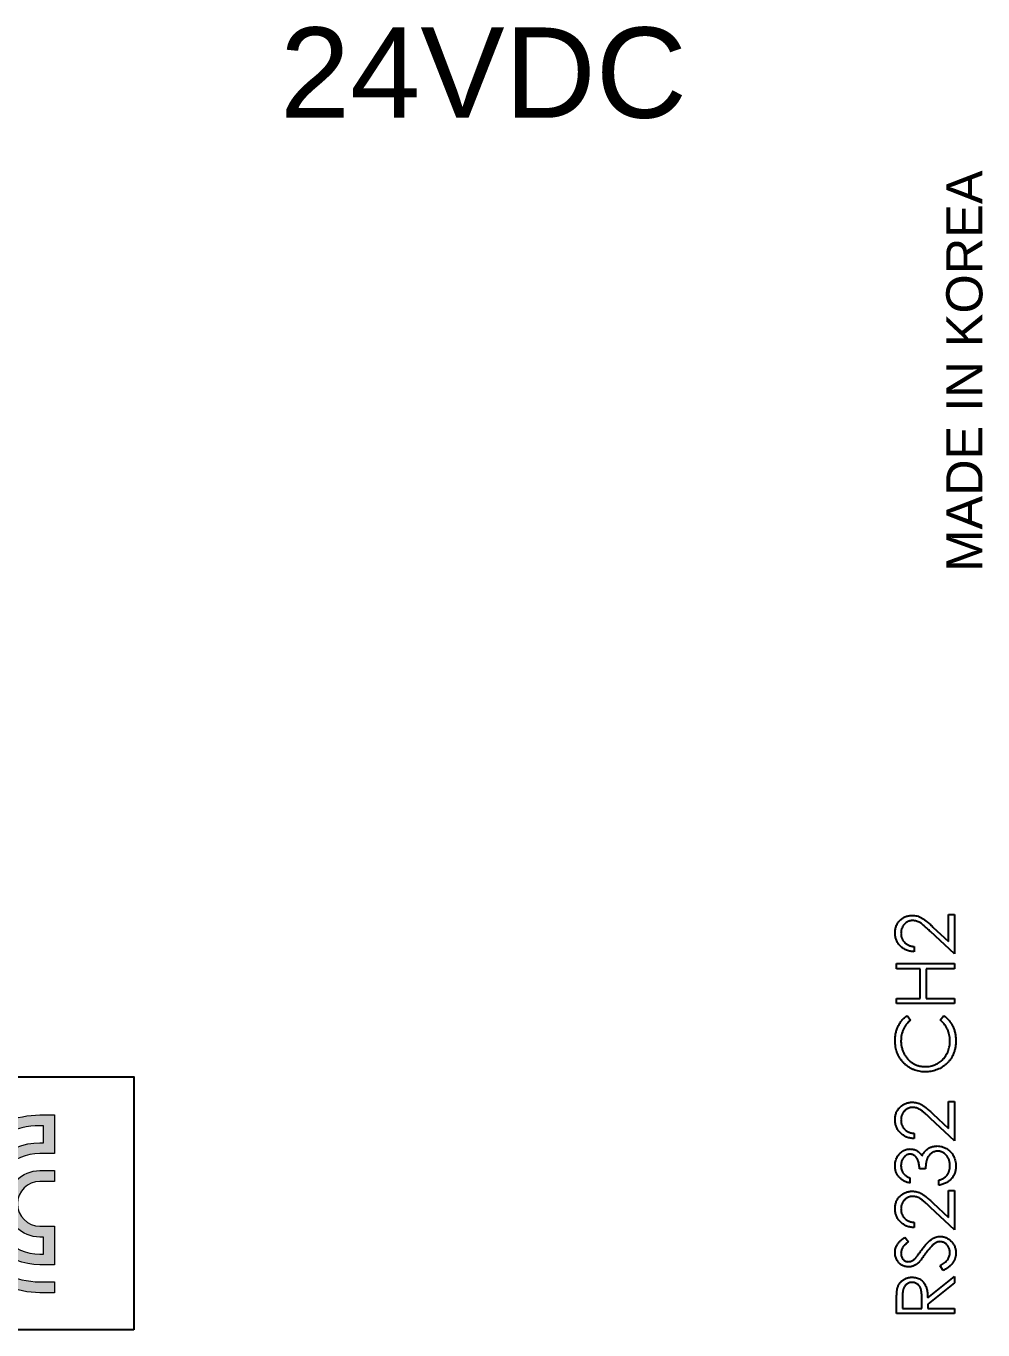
# Model space of a CAD drawing. Extents: x -197 to 433, y -280 to 31.
# Drawn here: x 45 to 71.47, y -51.55 to -15.48 of the extents above; entities that cross this region are included whole.
import ezdxf

# ---------------------------------------------------------------- set-up
doc = ezdxf.new("R2010")
doc.units = 0
doc.header["$LTSCALE"] = 4
doc.layers.get('0').update_dxf_attribs({"linetype": 'CONTINUOUS'})
doc.styles.add('안보일때', font='arialbd.ttf', dxfattribs={"height": 8})

# ---------------------------------------------------------------- blocks, each defined once
blk = doc.blocks.new('block 182')
h = blk.add_hatch(color=7)
h.dxf.hatch_style = 2
edge = h.paths.add_edge_path()
edge.add_spline(control_points=[(164.308, 139.398), (163.643, 139.398), (163.038, 139.132), (162.594, 138.7), (162.594, 138.7), (162.594, 139.398), (162.594, 139.398), (162.594, 139.398), (161.526, 139.398), (161.526, 139.398), (161.526, 139.398), (161.526, 134.481), (161.526, 134.481), (161.526, 134.481), (162.594, 134.481), (162.594, 134.481), (162.594, 134.481), (162.594, 135.179), (162.594, 135.179), (163.038, 134.747), (163.643, 134.481), (164.308, 134.481), (164.308, 134.481), (164.707, 134.481), (164.707, 134.481), (164.707, 134.481), (164.707, 134.78), (164.707, 134.78), (164.707, 134.78), (164.308, 134.78), (164.308, 134.78), (163.61, 134.78), (162.989, 135.113), (162.594, 135.628), (162.471, 135.788), (162.369, 135.966), (162.294, 136.157), (162.294, 135.938), (162.294, 134.984), (162.294, 134.78), (162.193, 134.78), (161.987, 134.78), (161.824, 134.78), (161.824, 135.787), (161.824, 138.112), (161.824, 139.099), (161.824, 139.099), (162.294, 139.099), (162.294, 139.099), (162.294, 138.898), (162.294, 137.942), (162.294, 137.723), (162.369, 137.914), (162.471, 138.091), (162.594, 138.252), (162.989, 138.767), (163.61, 139.099), (164.308, 139.099), (164.308, 139.099), (164.408, 139.099), (164.408, 139.099), (164.408, 138.984), (164.408, 138.776), (164.408, 138.629), (164.408, 138.629), (164.308, 138.629), (164.308, 138.629), (163.377, 138.629), (162.619, 137.871), (162.619, 136.94), (162.619, 136.008), (163.377, 135.251), (164.308, 135.251), (164.308, 135.251), (164.707, 135.251), (164.707, 135.251), (164.707, 135.251), (164.707, 136.32), (164.707, 136.32), (164.707, 136.32), (164.308, 136.32), (164.308, 136.32), (163.965, 136.32), (163.687, 136.597), (163.687, 136.94), (163.687, 137.282), (163.965, 137.561), (164.308, 137.561), (164.308, 137.561), (164.707, 137.561), (164.707, 137.561), (164.707, 137.561), (164.707, 137.859), (164.707, 137.859), (164.707, 137.859), (164.308, 137.859), (164.308, 137.859), (163.801, 137.859), (163.389, 137.447), (163.389, 136.94), (163.389, 136.433), (163.801, 136.021), (164.308, 136.021), (164.308, 136.021), (164.408, 136.021), (164.408, 136.021), (164.408, 135.918), (164.408, 135.712), (164.408, 135.55), (164.408, 135.55), (164.308, 135.55), (164.308, 135.55), (163.542, 135.55), (162.918, 136.174), (162.918, 136.94), (162.918, 137.706), (163.542, 138.33), (164.308, 138.33), (164.308, 138.33), (164.707, 138.33), (164.707, 138.33), (164.707, 138.33), (164.707, 139.398), (164.707, 139.398), (164.707, 139.398), (164.308, 139.398), (164.308, 139.398)], knot_values=[0, 0, 0, 0, 1, 1, 1, 2, 2, 2, 3, 3, 3, 4, 4, 4, 5, 5, 5, 6, 6, 6, 7, 7, 7, 8, 8, 8, 9, 9, 9, 10, 10, 10, 11, 11, 11, 12, 12, 12, 13, 13, 13, 14, 14, 14, 15, 15, 15, 16, 16, 16, 17, 17, 17, 18, 18, 18, 19, 19, 19, 20, 20, 20, 21, 21, 21, 22, 22, 22, 23, 23, 23, 24, 24, 24, 25, 25, 25, 26, 26, 26, 27, 27, 27, 28, 28, 28, 29, 29, 29, 30, 30, 30, 31, 31, 31, 32, 32, 32, 33, 33, 33, 34, 34, 34, 35, 35, 35, 36, 36, 36, 37, 37, 37, 38, 38, 38, 39, 39, 39, 40, 40, 40, 41, 41, 41, 42, 42, 42, 42], degree=3, periodic=0)
at = {"lineweight": 0}
blk.add_open_spline([(164.308, 139.398), (163.643, 139.398), (163.038, 139.132), (162.594, 138.7), (162.594, 138.7), (162.594, 139.398), (162.594, 139.398), (162.594, 139.398), (161.526, 139.398), (161.526, 139.398), (161.526, 139.398), (161.526, 134.481), (161.526, 134.481), (161.526, 134.481), (162.594, 134.481), (162.594, 134.481), (162.594, 134.481), (162.594, 135.179), (162.594, 135.179), (163.038, 134.747), (163.643, 134.481), (164.308, 134.481), (164.308, 134.481), (164.707, 134.481), (164.707, 134.481), (164.707, 134.481), (164.707, 134.78), (164.707, 134.78), (164.707, 134.78), (164.308, 134.78), (164.308, 134.78), (163.61, 134.78), (162.989, 135.113), (162.594, 135.628), (162.471, 135.788), (162.369, 135.966), (162.294, 136.157), (162.294, 135.938), (162.294, 134.984), (162.294, 134.78), (162.193, 134.78), (161.987, 134.78), (161.824, 134.78), (161.824, 135.787), (161.824, 138.112), (161.824, 139.099), (161.824, 139.099), (162.294, 139.099), (162.294, 139.099), (162.294, 138.898), (162.294, 137.942), (162.294, 137.723), (162.369, 137.914), (162.471, 138.091), (162.594, 138.252), (162.989, 138.767), (163.61, 139.099), (164.308, 139.099), (164.308, 139.099), (164.408, 139.099), (164.408, 139.099), (164.408, 138.984), (164.408, 138.776), (164.408, 138.629), (164.408, 138.629), (164.308, 138.629), (164.308, 138.629), (163.377, 138.629), (162.619, 137.871), (162.619, 136.94), (162.619, 136.008), (163.377, 135.251), (164.308, 135.251), (164.308, 135.251), (164.707, 135.251), (164.707, 135.251), (164.707, 135.251), (164.707, 136.32), (164.707, 136.32), (164.707, 136.32), (164.308, 136.32), (164.308, 136.32), (163.965, 136.32), (163.687, 136.597), (163.687, 136.94), (163.687, 137.282), (163.965, 137.561), (164.308, 137.561), (164.308, 137.561), (164.707, 137.561), (164.707, 137.561), (164.707, 137.561), (164.707, 137.859), (164.707, 137.859), (164.707, 137.859), (164.308, 137.859), (164.308, 137.859), (163.801, 137.859), (163.389, 137.447), (163.389, 136.94), (163.389, 136.433), (163.801, 136.021), (164.308, 136.021), (164.308, 136.021), (164.408, 136.021), (164.408, 136.021), (164.408, 135.918), (164.408, 135.712), (164.408, 135.55), (164.408, 135.55), (164.308, 135.55), (164.308, 135.55), (163.542, 135.55), (162.918, 136.174), (162.918, 136.94), (162.918, 137.706), (163.542, 138.33), (164.308, 138.33), (164.308, 138.33), (164.707, 138.33), (164.707, 138.33), (164.707, 138.33), (164.707, 139.398), (164.707, 139.398), (164.707, 139.398), (164.308, 139.398), (164.308, 139.398)], degree=3, knots=[0, 0, 0, 0, 1, 1, 1, 2, 2, 2, 3, 3, 3, 4, 4, 4, 5, 5, 5, 6, 6, 6, 7, 7, 7, 8, 8, 8, 9, 9, 9, 10, 10, 10, 11, 11, 11, 12, 12, 12, 13, 13, 13, 14, 14, 14, 15, 15, 15, 16, 16, 16, 17, 17, 17, 18, 18, 18, 19, 19, 19, 20, 20, 20, 21, 21, 21, 22, 22, 22, 23, 23, 23, 24, 24, 24, 25, 25, 25, 26, 26, 26, 27, 27, 27, 28, 28, 28, 29, 29, 29, 30, 30, 30, 31, 31, 31, 32, 32, 32, 33, 33, 33, 34, 34, 34, 35, 35, 35, 36, 36, 36, 37, 37, 37, 38, 38, 38, 39, 39, 39, 40, 40, 40, 41, 41, 41, 42, 42, 42, 42], dxfattribs=at)

msp = doc.modelspace()

# ---------------------------------------------------------------- linework, layer by layer
for p, q in [((70.513, -40.059), (70.678, -40.059)), ((70.513, -40.804), (70.513, -40.059)), ((70.678, -40.059), (70.678, -41.146)), ((70.678, -41.146), (70.015, -40.526)), ((70.086, -40.403), (70.513, -40.804)), ((69.57, -40.941), (69.57, -41.085)), ((69.078, -41.413), (70.678, -41.413)), ((69.078, -41.556), (69.078, -41.413)), ((70.678, -41.413), (70.678, -41.556)), ((69.734, -41.556), (69.078, -41.556)), ((69.734, -42.377), (69.734, -41.556)), ((69.898, -41.556), (69.898, -42.377)), ((70.678, -41.556), (69.898, -41.556)), ((69.078, -42.377), (69.734, -42.377)), ((69.078, -42.521), (69.078, -42.377)), ((70.678, -42.521), (69.078, -42.521)), ((69.898, -42.377), (70.678, -42.377)), ((70.678, -42.377), (70.678, -42.521)), ((69.371, -42.849), (69.467, -42.974)), ((70.288, -42.974), (70.383, -42.849)), ((70.513, -45.228), (70.678, -45.228)), ((70.513, -45.973), (70.513, -45.228)), ((70.678, -45.228), (70.678, -46.315)), ((70.678, -46.315), (70.015, -45.695)), ((70.086, -45.572), (70.513, -45.973)), ((69.57, -46.11), (69.57, -46.254)), ((69.878, -47.095), (69.713, -47.095)), ((69.447, -47.341), (69.447, -47.485)), ((70.247, -47.546), (70.247, -47.403)), ((70.513, -47.69), (70.678, -47.69)), ((70.513, -48.434), (70.513, -47.69)), ((70.678, -47.69), (70.678, -48.777)), ((70.678, -48.777), (70.015, -48.156)), ((70.086, -48.034), (70.513, -48.434)), ((69.57, -48.572), (69.57, -48.715)), ((69.307, -48.982), (69.406, -49.112)), ((70.369, -49.905), (70.288, -49.77)), ((69.939, -50.657), (70.678, -50.069)), ((70.678, -50.069), (70.678, -50.247)), ((70.678, -50.247), (69.939, -50.835)), ((69.078, -51.095), (69.078, -50.775)), ((69.242, -50.651), (69.242, -50.951)), ((69.775, -50.951), (69.777, -50.658)), ((69.939, -50.835), (69.939, -50.951)), ((70.678, -51.095), (69.078, -51.095)), ((69.242, -50.951), (69.775, -50.951)), ((69.939, -50.951), (70.678, -50.951)), ((70.678, -50.951), (70.678, -51.095))]:
    msp.add_line(p, q)
msp.add_lwpolyline([(47.977, -51.547), (32.922, -51.547), (32.922, -44.547), (47.977, -44.547), (47.977, -51.547)])
for points, knots in [([(69.036, -40.563), (69.037, -40.545), (69.038, -40.511), (69.045, -40.46), (69.056, -40.413), (69.071, -40.367), (69.091, -40.325), (69.116, -40.285), (69.144, -40.247), (69.178, -40.213), (69.213, -40.181), (69.252, -40.154), (69.291, -40.131), (69.332, -40.112), (69.375, -40.098), (69.419, -40.087), (69.465, -40.081), (69.496, -40.08), (69.512, -40.079)], [0, 0, 0, 0, 0.069475, 0.136517, 0.200789, 0.26383, 0.325735, 0.387291, 0.449509, 0.512968, 0.576275, 0.63758, 0.697903, 0.757172, 0.816599, 0.876653, 0.93729, 1, 1, 1, 1]), ([(69.525, -40.223), (69.514, -40.223), (69.493, -40.224), (69.461, -40.229), (69.43, -40.237), (69.401, -40.248), (69.373, -40.262), (69.346, -40.28), (69.32, -40.3), (69.296, -40.323), (69.274, -40.349), (69.254, -40.376), (69.238, -40.405), (69.224, -40.436), (69.213, -40.467), (69.206, -40.5), (69.202, -40.535), (69.201, -40.558), (69.201, -40.57)], [0, 0, 0, 0, 0.061969, 0.122129, 0.180999, 0.240162, 0.299865, 0.359951, 0.421742, 0.486546, 0.551508, 0.614995, 0.67724, 0.739715, 0.803039, 0.866487, 0.931969, 1, 1, 1, 1]), ([(69.512, -40.079), (69.534, -40.08), (69.579, -40.082), (69.644, -40.095), (69.706, -40.115), (69.757, -40.14), (69.798, -40.165), (69.831, -40.187), (69.868, -40.214), (69.906, -40.244), (69.948, -40.278), (69.992, -40.316), (70.038, -40.358), (70.07, -40.388), (70.086, -40.403)], [0, 0, 0, 0, 0.098702, 0.195672, 0.292422, 0.391343, 0.444462, 0.504229, 0.570352, 0.642546, 0.722288, 0.807921, 0.90047, 1, 1, 1, 1]), ([(70.015, -40.526), (70, -40.511), (69.969, -40.481), (69.925, -40.44), (69.884, -40.404), (69.846, -40.371), (69.811, -40.342), (69.78, -40.317), (69.751, -40.297), (69.718, -40.275), (69.677, -40.254), (69.628, -40.236), (69.577, -40.225), (69.542, -40.224), (69.525, -40.223)], [0, 0, 0, 0, 0.110794, 0.212813, 0.306078, 0.390617, 0.467233, 0.534451, 0.593867, 0.644833, 0.736221, 0.825037, 0.911992, 1, 1, 1, 1]), ([(69.57, -41.085), (69.551, -41.084), (69.513, -41.082), (69.459, -41.073), (69.407, -41.061), (69.357, -41.043), (69.31, -41.022), (69.266, -40.996), (69.224, -40.965), (69.186, -40.93), (69.151, -40.892), (69.12, -40.852), (69.095, -40.809), (69.073, -40.764), (69.057, -40.717), (69.045, -40.667), (69.038, -40.616), (69.037, -40.581), (69.036, -40.563)], [0, 0, 0, 0, 0.068799, 0.135118, 0.199001, 0.261934, 0.323531, 0.385435, 0.447216, 0.510018, 0.572511, 0.633364, 0.693217, 0.752555, 0.812558, 0.873261, 0.935543, 1, 1, 1, 1]), ([(69.201, -40.57), (69.201, -40.583), (69.202, -40.607), (69.206, -40.643), (69.214, -40.678), (69.224, -40.711), (69.238, -40.742), (69.255, -40.771), (69.275, -40.799), (69.297, -40.825), (69.323, -40.85), (69.351, -40.871), (69.381, -40.89), (69.414, -40.906), (69.45, -40.918), (69.487, -40.929), (69.528, -40.937), (69.556, -40.94), (69.57, -40.941)], [0, 0, 0, 0, 0.064451, 0.126571, 0.186922, 0.245924, 0.304098, 0.361781, 0.420577, 0.480272, 0.540224, 0.600658, 0.661916, 0.724435, 0.788853, 0.856287, 0.926338, 1, 1, 1, 1]), ([(69.036, -43.547), (69.037, -43.528), (69.037, -43.492), (69.041, -43.438), (69.048, -43.386), (69.058, -43.335), (69.07, -43.285), (69.086, -43.236), (69.104, -43.189), (69.124, -43.144), (69.147, -43.1), (69.172, -43.058), (69.2, -43.018), (69.23, -42.98), (69.262, -42.944), (69.296, -42.91), (69.332, -42.878), (69.358, -42.859), (69.371, -42.849)], [0, 0, 0, 0, 0.068544, 0.135676, 0.201205, 0.265669, 0.329637, 0.392763, 0.455062, 0.517479, 0.579139, 0.640086, 0.700207, 0.759818, 0.819637, 0.879361, 0.939515, 1, 1, 1, 1]), ([(70.383, -42.849), (70.396, -42.859), (70.422, -42.879), (70.459, -42.912), (70.493, -42.946), (70.525, -42.982), (70.556, -43.02), (70.583, -43.061), (70.609, -43.102), (70.632, -43.146), (70.652, -43.191), (70.67, -43.238), (70.685, -43.286), (70.697, -43.335), (70.707, -43.386), (70.713, -43.438), (70.718, -43.491), (70.718, -43.527), (70.719, -43.545)], [0, 0, 0, 0, 0.061672, 0.123049, 0.183469, 0.243719, 0.304269, 0.364851, 0.425591, 0.487034, 0.548861, 0.611156, 0.673539, 0.73697, 0.800792, 0.866017, 0.932103, 1, 1, 1, 1]), ([(69.467, -42.974), (69.457, -42.983), (69.435, -43.001), (69.406, -43.03), (69.378, -43.06), (69.351, -43.091), (69.328, -43.123), (69.306, -43.157), (69.286, -43.193), (69.262, -43.241), (69.237, -43.305), (69.216, -43.386), (69.203, -43.469), (69.201, -43.527), (69.201, -43.556)], [0, 0, 0, 0, 0.063163, 0.125475, 0.187121, 0.248294, 0.309295, 0.36985, 0.430973, 0.492456, 0.616148, 0.740844, 0.868183, 1, 1, 1, 1]), ([(70.554, -43.546), (70.554, -43.518), (70.552, -43.463), (70.539, -43.382), (70.518, -43.305), (70.489, -43.231), (70.451, -43.161), (70.405, -43.095), (70.351, -43.032), (70.309, -42.994), (70.288, -42.974)], [0, 0, 0, 0, 0.128515, 0.252949, 0.374755, 0.49594, 0.617181, 0.740909, 0.867811, 1, 1, 1, 1]), ([(69.868, -44.408), (69.839, -44.407), (69.783, -44.406), (69.7, -44.394), (69.62, -44.374), (69.544, -44.348), (69.471, -44.313), (69.402, -44.27), (69.337, -44.22), (69.276, -44.163), (69.22, -44.1), (69.17, -44.033), (69.129, -43.961), (69.095, -43.886), (69.069, -43.807), (69.05, -43.723), (69.039, -43.636), (69.037, -43.577), (69.036, -43.547)], [0, 0, 0, 0, 0.064556, 0.127011, 0.18795, 0.247928, 0.307764, 0.368249, 0.429483, 0.492755, 0.556268, 0.618226, 0.679663, 0.741252, 0.80342, 0.866819, 0.93233, 1, 1, 1, 1]), ([(69.201, -43.556), (69.201, -43.572), (69.201, -43.604), (69.206, -43.651), (69.213, -43.698), (69.223, -43.743), (69.236, -43.788), (69.251, -43.832), (69.27, -43.874), (69.291, -43.916), (69.314, -43.956), (69.34, -43.994), (69.368, -44.03), (69.397, -44.063), (69.429, -44.094), (69.462, -44.123), (69.498, -44.149), (69.535, -44.173), (69.574, -44.195), (69.614, -44.213), (69.655, -44.229), (69.698, -44.242), (69.741, -44.252), (69.786, -44.259), (69.832, -44.264), (69.863, -44.264), (69.879, -44.264)], [0, 0, 0, 0, 0.043958, 0.087509, 0.130473, 0.173052, 0.215425, 0.257675, 0.300181, 0.343153, 0.38596, 0.427724, 0.468859, 0.509536, 0.549725, 0.589825, 0.630254, 0.67072, 0.711239, 0.751608, 0.791759, 0.832446, 0.873309, 0.914536, 0.95692, 1, 1, 1, 1]), ([(69.879, -44.264), (69.903, -44.264), (69.949, -44.262), (70.017, -44.252), (70.082, -44.237), (70.144, -44.214), (70.204, -44.186), (70.26, -44.15), (70.313, -44.109), (70.362, -44.061), (70.407, -44.009), (70.447, -43.952), (70.48, -43.893), (70.507, -43.83), (70.528, -43.764), (70.543, -43.694), (70.553, -43.621), (70.554, -43.571), (70.554, -43.546)], [0, 0, 0, 0, 0.064323, 0.12629, 0.186726, 0.246146, 0.305576, 0.365429, 0.426326, 0.48884, 0.551725, 0.613919, 0.675484, 0.737334, 0.800229, 0.864502, 0.931041, 1, 1, 1, 1]), ([(70.719, -43.545), (70.718, -43.562), (70.718, -43.596), (70.714, -43.646), (70.709, -43.695), (70.701, -43.743), (70.692, -43.789), (70.679, -43.834), (70.666, -43.877), (70.649, -43.919), (70.631, -43.96), (70.61, -43.999), (70.586, -44.037), (70.562, -44.073), (70.534, -44.108), (70.505, -44.142), (70.473, -44.175), (70.45, -44.195), (70.439, -44.205)], [0, 0, 0, 0, 0.069663, 0.13775, 0.203917, 0.26878, 0.332414, 0.394754, 0.45618, 0.516996, 0.577396, 0.637198, 0.696999, 0.756756, 0.816554, 0.876948, 0.938132, 1, 1, 1, 1]), ([(70.439, -44.205), (70.419, -44.221), (70.379, -44.253), (70.315, -44.294), (70.248, -44.33), (70.178, -44.358), (70.105, -44.38), (70.029, -44.396), (69.949, -44.406), (69.896, -44.407), (69.868, -44.408)], [0, 0, 0, 0, 0.1243285, 0.247156, 0.3687797, 0.4907339, 0.6136138, 0.7389576, 0.8673106, 1, 1, 1, 1]), ([(69.036, -45.732), (69.037, -45.714), (69.038, -45.68), (69.045, -45.63), (69.056, -45.582), (69.071, -45.536), (69.091, -45.494), (69.116, -45.454), (69.144, -45.416), (69.178, -45.382), (69.213, -45.351), (69.252, -45.324), (69.291, -45.3), (69.332, -45.281), (69.375, -45.267), (69.419, -45.256), (69.465, -45.25), (69.496, -45.249), (69.512, -45.249)], [0, 0, 0, 0, 0.0694755, 0.1365168, 0.2007888, 0.2638297, 0.325735, 0.3872907, 0.4495092, 0.5129678, 0.5762752, 0.6375801, 0.6979026, 0.7571721, 0.8165985, 0.8766532, 0.9372896, 1, 1, 1, 1]), ([(69.525, -45.392), (69.514, -45.393), (69.493, -45.393), (69.461, -45.398), (69.43, -45.406), (69.401, -45.417), (69.373, -45.431), (69.346, -45.449), (69.32, -45.469), (69.296, -45.493), (69.274, -45.518), (69.254, -45.546), (69.238, -45.574), (69.224, -45.605), (69.213, -45.636), (69.206, -45.669), (69.202, -45.704), (69.201, -45.727), (69.201, -45.739)], [0, 0, 0, 0, 0.061969, 0.122129, 0.180999, 0.240162, 0.299865, 0.359951, 0.421742, 0.486546, 0.551508, 0.614995, 0.67724, 0.739715, 0.803039, 0.866487, 0.931969, 1, 1, 1, 1]), ([(69.512, -45.249), (69.534, -45.249), (69.579, -45.251), (69.644, -45.264), (69.706, -45.285), (69.757, -45.309), (69.798, -45.334), (69.831, -45.357), (69.868, -45.383), (69.906, -45.413), (69.948, -45.447), (69.992, -45.485), (70.038, -45.528), (70.07, -45.557), (70.086, -45.572)], [0, 0, 0, 0, 0.098702, 0.195672, 0.292422, 0.391343, 0.444462, 0.504229, 0.570352, 0.642546, 0.722288, 0.807921, 0.90047, 1, 1, 1, 1]), ([(70.015, -45.695), (70, -45.68), (69.969, -45.651), (69.925, -45.61), (69.884, -45.573), (69.846, -45.54), (69.811, -45.511), (69.78, -45.487), (69.751, -45.466), (69.718, -45.444), (69.677, -45.424), (69.628, -45.405), (69.577, -45.394), (69.542, -45.393), (69.525, -45.392)], [0, 0, 0, 0, 0.1107942, 0.2128129, 0.3060779, 0.3906175, 0.4672327, 0.5344506, 0.5938668, 0.644833, 0.7362206, 0.8250374, 0.9119923, 1, 1, 1, 1]), ([(69.57, -46.254), (69.551, -46.253), (69.513, -46.251), (69.459, -46.242), (69.407, -46.23), (69.357, -46.213), (69.31, -46.191), (69.266, -46.165), (69.224, -46.134), (69.186, -46.099), (69.151, -46.061), (69.12, -46.021), (69.095, -45.978), (69.073, -45.933), (69.057, -45.886), (69.045, -45.837), (69.038, -45.785), (69.037, -45.75), (69.036, -45.732)], [0, 0, 0, 0, 0.068799, 0.135118, 0.199001, 0.261934, 0.323531, 0.385435, 0.447216, 0.510018, 0.572511, 0.633364, 0.693217, 0.752555, 0.812558, 0.873261, 0.935543, 1, 1, 1, 1]), ([(69.201, -45.739), (69.201, -45.752), (69.202, -45.776), (69.206, -45.813), (69.214, -45.847), (69.224, -45.88), (69.238, -45.911), (69.255, -45.941), (69.275, -45.968), (69.297, -45.995), (69.323, -46.019), (69.351, -46.04), (69.381, -46.059), (69.414, -46.075), (69.45, -46.088), (69.487, -46.098), (69.528, -46.106), (69.556, -46.109), (69.57, -46.11)], [0, 0, 0, 0, 0.0644508, 0.1265707, 0.1869223, 0.2459238, 0.3040981, 0.3617809, 0.4205767, 0.4802723, 0.5402236, 0.6006579, 0.6619162, 0.7244346, 0.7888525, 0.8562867, 0.9263382, 1, 1, 1, 1]), ([(69.918, -46.554), (69.928, -46.547), (69.949, -46.531), (69.983, -46.513), (70.017, -46.495), (70.052, -46.483), (70.088, -46.472), (70.125, -46.465), (70.164, -46.46), (70.189, -46.459), (70.202, -46.459)], [0, 0, 0, 0, 0.128146, 0.254193, 0.378141, 0.501381, 0.623957, 0.747076, 0.872865, 1, 1, 1, 1]), ([(70.202, -46.459), (70.225, -46.46), (70.269, -46.461), (70.335, -46.476), (70.4, -46.499), (70.462, -46.531), (70.52, -46.57), (70.571, -46.617), (70.616, -46.67), (70.653, -46.73), (70.682, -46.795), (70.703, -46.864), (70.716, -46.937), (70.718, -46.987), (70.719, -47.012)], [0, 0, 0, 0, 0.079642, 0.158909, 0.2396, 0.322409, 0.405828, 0.487644, 0.56972, 0.653065, 0.737457, 0.822492, 0.909755, 1, 1, 1, 1]), ([(69.036, -47.008), (69.037, -46.987), (69.038, -46.946), (69.05, -46.885), (69.068, -46.827), (69.093, -46.771), (69.123, -46.719), (69.16, -46.673), (69.202, -46.634), (69.248, -46.6), (69.297, -46.574), (69.348, -46.555), (69.4, -46.543), (69.435, -46.542), (69.452, -46.541)], [0, 0, 0, 0, 0.090254, 0.17854, 0.266093, 0.354631, 0.441886, 0.525747, 0.608114, 0.690197, 0.770821, 0.848326, 0.924012, 1, 1, 1, 1]), ([(69.452, -46.685), (69.443, -46.685), (69.427, -46.685), (69.402, -46.69), (69.379, -46.697), (69.356, -46.707), (69.334, -46.72), (69.314, -46.736), (69.293, -46.754), (69.275, -46.776), (69.257, -46.799), (69.242, -46.824), (69.229, -46.851), (69.219, -46.879), (69.211, -46.909), (69.205, -46.94), (69.201, -46.973), (69.201, -46.995), (69.201, -47.006)], [0, 0, 0, 0, 0.0552698, 0.1099567, 0.1632335, 0.2180576, 0.2732775, 0.330881, 0.3904799, 0.453656, 0.5189026, 0.5833461, 0.6485467, 0.7150552, 0.7825206, 0.8523353, 0.9249349, 1, 1, 1, 1]), ([(69.452, -46.541), (69.469, -46.542), (69.502, -46.543), (69.551, -46.551), (69.596, -46.566), (69.639, -46.587), (69.679, -46.614), (69.717, -46.646), (69.751, -46.684), (69.771, -46.713), (69.781, -46.728)], [0, 0, 0, 0, 0.128068, 0.250608, 0.37063, 0.490072, 0.610375, 0.734313, 0.863217, 1, 1, 1, 1]), ([(69.713, -47.095), (69.713, -47.075), (69.712, -47.036), (69.704, -46.98), (69.693, -46.925), (69.677, -46.875), (69.657, -46.829), (69.634, -46.789), (69.609, -46.756), (69.581, -46.729), (69.55, -46.71), (69.519, -46.695), (69.486, -46.686), (69.463, -46.685), (69.452, -46.685)], [0, 0, 0, 0, 0.110142, 0.215742, 0.317961, 0.418052, 0.511563, 0.596573, 0.673329, 0.744049, 0.810717, 0.874085, 0.93671, 1, 1, 1, 1]), ([(69.781, -46.728), (69.79, -46.711), (69.806, -46.677), (69.838, -46.631), (69.875, -46.589), (69.903, -46.566), (69.918, -46.554)], [0, 0, 0, 0, 0.25388, 0.503009, 0.750291, 1, 1, 1, 1]), ([(70.216, -46.603), (70.201, -46.603), (70.171, -46.605), (70.128, -46.615), (70.085, -46.633), (70.046, -46.657), (70.009, -46.687), (69.976, -46.722), (69.948, -46.762), (69.93, -46.799), (69.917, -46.832), (69.908, -46.86), (69.901, -46.892), (69.894, -46.926), (69.889, -46.964), (69.884, -47.005), (69.88, -47.049), (69.878, -47.079), (69.878, -47.095)], [0, 0, 0, 0, 0.066905, 0.133477, 0.201023, 0.271218, 0.342859, 0.413811, 0.485552, 0.5598, 0.5999, 0.643609, 0.691911, 0.744703, 0.801504, 0.862866, 0.929333, 1, 1, 1, 1]), ([(70.554, -47.01), (70.554, -46.995), (70.554, -46.966), (70.549, -46.923), (70.541, -46.882), (70.53, -46.844), (70.516, -46.808), (70.498, -46.774), (70.477, -46.743), (70.454, -46.714), (70.428, -46.688), (70.401, -46.665), (70.373, -46.646), (70.344, -46.63), (70.313, -46.618), (70.282, -46.609), (70.249, -46.603), (70.227, -46.603), (70.216, -46.603)], [0, 0, 0, 0, 0.076062, 0.148732, 0.218375, 0.285723, 0.351058, 0.414935, 0.478486, 0.542169, 0.60475, 0.664119, 0.7215, 0.777616, 0.832666, 0.887858, 0.943468, 1, 1, 1, 1]), ([(69.447, -47.485), (69.431, -47.481), (69.399, -47.473), (69.354, -47.457), (69.312, -47.44), (69.272, -47.419), (69.235, -47.397), (69.202, -47.371), (69.17, -47.343), (69.143, -47.312), (69.117, -47.279), (69.096, -47.245), (69.078, -47.209), (69.062, -47.172), (69.051, -47.133), (69.043, -47.092), (69.037, -47.051), (69.037, -47.023), (69.036, -47.008)], [0, 0, 0, 0, 0.072625, 0.141977, 0.208985, 0.273957, 0.336889, 0.398745, 0.460116, 0.520825, 0.580994, 0.640152, 0.698622, 0.757271, 0.816427, 0.876254, 0.937165, 1, 1, 1, 1]), ([(69.201, -47.006), (69.201, -47.025), (69.202, -47.06), (69.213, -47.111), (69.231, -47.159), (69.251, -47.195), (69.272, -47.222), (69.29, -47.242), (69.31, -47.261), (69.333, -47.278), (69.358, -47.295), (69.385, -47.311), (69.415, -47.327), (69.436, -47.336), (69.447, -47.341)], [0, 0, 0, 0, 0.122728, 0.239717, 0.351862, 0.463202, 0.520261, 0.579432, 0.640596, 0.705298, 0.773236, 0.844649, 0.920046, 1, 1, 1, 1]), ([(70.719, -47.012), (70.718, -47.03), (70.717, -47.063), (70.712, -47.113), (70.702, -47.16), (70.689, -47.205), (70.673, -47.248), (70.652, -47.289), (70.627, -47.327), (70.599, -47.363), (70.567, -47.397), (70.532, -47.428), (70.493, -47.455), (70.45, -47.48), (70.405, -47.501), (70.355, -47.519), (70.302, -47.535), (70.266, -47.542), (70.247, -47.546)], [0, 0, 0, 0, 0.065541, 0.128963, 0.190377, 0.250092, 0.308548, 0.366398, 0.424542, 0.48317, 0.542243, 0.601739, 0.662506, 0.724856, 0.789128, 0.856346, 0.926295, 1, 1, 1, 1]), ([(70.468, -47.277), (70.475, -47.268), (70.489, -47.25), (70.506, -47.221), (70.521, -47.191), (70.533, -47.158), (70.543, -47.123), (70.549, -47.087), (70.554, -47.049), (70.554, -47.023), (70.554, -47.01)], [0, 0, 0, 0, 0.118271, 0.236178, 0.355663, 0.475904, 0.600127, 0.728608, 0.861313, 1, 1, 1, 1]), ([(70.247, -47.403), (70.259, -47.399), (70.283, -47.392), (70.318, -47.379), (70.349, -47.365), (70.378, -47.35), (70.405, -47.334), (70.428, -47.316), (70.45, -47.298), (70.462, -47.284), (70.468, -47.277)], [0, 0, 0, 0, 0.14977, 0.291316, 0.425966, 0.55216, 0.671527, 0.786122, 0.895325, 1, 1, 1, 1]), ([(69.036, -48.194), (69.037, -48.176), (69.038, -48.142), (69.045, -48.091), (69.056, -48.043), (69.071, -47.998), (69.091, -47.955), (69.116, -47.915), (69.144, -47.878), (69.178, -47.843), (69.213, -47.812), (69.252, -47.785), (69.291, -47.762), (69.332, -47.743), (69.375, -47.729), (69.419, -47.718), (69.465, -47.712), (69.496, -47.711), (69.512, -47.71)], [0, 0, 0, 0, 0.0694755, 0.1365168, 0.2007888, 0.2638297, 0.325735, 0.3872907, 0.4495092, 0.5129678, 0.5762752, 0.6375801, 0.6979026, 0.7571721, 0.8165985, 0.8766532, 0.9372896, 1, 1, 1, 1]), ([(69.525, -47.854), (69.514, -47.854), (69.493, -47.855), (69.461, -47.86), (69.43, -47.867), (69.401, -47.879), (69.373, -47.893), (69.346, -47.91), (69.32, -47.931), (69.296, -47.954), (69.274, -47.98), (69.254, -48.007), (69.238, -48.036), (69.224, -48.066), (69.213, -48.098), (69.206, -48.131), (69.202, -48.165), (69.201, -48.189), (69.201, -48.201)], [0, 0, 0, 0, 0.061969, 0.122129, 0.180999, 0.240162, 0.299865, 0.359951, 0.421742, 0.486546, 0.551508, 0.614995, 0.67724, 0.739715, 0.803039, 0.866487, 0.931969, 1, 1, 1, 1]), ([(69.512, -47.71), (69.534, -47.711), (69.579, -47.713), (69.644, -47.726), (69.706, -47.746), (69.757, -47.771), (69.798, -47.796), (69.831, -47.818), (69.868, -47.844), (69.906, -47.875), (69.948, -47.909), (69.992, -47.947), (70.038, -47.989), (70.07, -48.019), (70.086, -48.034)], [0, 0, 0, 0, 0.098702, 0.195672, 0.292422, 0.391343, 0.444462, 0.504229, 0.570352, 0.642546, 0.722288, 0.807921, 0.90047, 1, 1, 1, 1]), ([(70.015, -48.156), (70, -48.141), (69.969, -48.112), (69.925, -48.071), (69.884, -48.034), (69.846, -48.002), (69.811, -47.973), (69.78, -47.948), (69.751, -47.928), (69.718, -47.906), (69.677, -47.885), (69.628, -47.867), (69.577, -47.856), (69.542, -47.855), (69.525, -47.854)], [0, 0, 0, 0, 0.1107942, 0.2128129, 0.3060779, 0.3906175, 0.4672327, 0.5344506, 0.5938668, 0.644833, 0.7362206, 0.8250374, 0.9119923, 1, 1, 1, 1]), ([(69.57, -48.715), (69.551, -48.714), (69.513, -48.713), (69.459, -48.704), (69.407, -48.692), (69.357, -48.674), (69.31, -48.653), (69.266, -48.626), (69.224, -48.596), (69.186, -48.561), (69.151, -48.523), (69.12, -48.482), (69.095, -48.44), (69.073, -48.395), (69.057, -48.347), (69.045, -48.298), (69.038, -48.247), (69.037, -48.211), (69.036, -48.194)], [0, 0, 0, 0, 0.068799, 0.135118, 0.199001, 0.261934, 0.323531, 0.385435, 0.447216, 0.510018, 0.572511, 0.633364, 0.693217, 0.752555, 0.812558, 0.873261, 0.935543, 1, 1, 1, 1]), ([(69.201, -48.201), (69.201, -48.213), (69.202, -48.238), (69.206, -48.274), (69.214, -48.309), (69.224, -48.341), (69.238, -48.373), (69.255, -48.402), (69.275, -48.43), (69.297, -48.456), (69.323, -48.48), (69.351, -48.502), (69.381, -48.52), (69.414, -48.537), (69.45, -48.549), (69.487, -48.56), (69.528, -48.568), (69.556, -48.57), (69.57, -48.572)], [0, 0, 0, 0, 0.0644508, 0.1265707, 0.1869223, 0.2459238, 0.3040981, 0.3617809, 0.4205767, 0.4802723, 0.5402236, 0.6006579, 0.6619162, 0.7244346, 0.7888525, 0.8562867, 0.9263382, 1, 1, 1, 1]), ([(69.036, -49.408), (69.037, -49.389), (69.038, -49.352), (69.05, -49.297), (69.068, -49.244), (69.089, -49.201), (69.11, -49.168), (69.13, -49.142), (69.152, -49.116), (69.177, -49.09), (69.205, -49.063), (69.236, -49.036), (69.271, -49.009), (69.295, -48.991), (69.307, -48.982)], [0, 0, 0, 0, 0.107235, 0.21266, 0.318816, 0.426781, 0.483635, 0.543594, 0.608299, 0.67712, 0.75068, 0.82871, 0.912188, 1, 1, 1, 1]), ([(69.769, -49.338), (69.782, -49.321), (69.806, -49.287), (69.843, -49.24), (69.879, -49.196), (69.914, -49.157), (69.948, -49.122), (69.98, -49.091), (70.012, -49.064), (70.052, -49.035), (70.102, -49.006), (70.163, -48.981), (70.224, -48.965), (70.265, -48.963), (70.286, -48.962)], [0, 0, 0, 0, 0.0969723, 0.1877734, 0.2723961, 0.351321, 0.4243348, 0.4919088, 0.5542332, 0.6112677, 0.7163478, 0.8145401, 0.9084955, 1, 1, 1, 1]), ([(70.286, -48.962), (70.3, -48.962), (70.328, -48.962), (70.37, -48.969), (70.411, -48.979), (70.449, -48.994), (70.487, -49.013), (70.523, -49.036), (70.557, -49.063), (70.59, -49.094), (70.62, -49.128), (70.647, -49.164), (70.669, -49.202), (70.687, -49.242), (70.701, -49.284), (70.711, -49.327), (70.718, -49.372), (70.718, -49.403), (70.719, -49.419)], [0, 0, 0, 0, 0.061476, 0.121758, 0.180894, 0.240223, 0.300072, 0.360849, 0.423479, 0.488323, 0.553599, 0.617217, 0.679866, 0.742223, 0.804691, 0.868277, 0.93303, 1, 1, 1, 1]), ([(69.41, -49.803), (69.393, -49.802), (69.359, -49.801), (69.311, -49.791), (69.264, -49.775), (69.22, -49.753), (69.179, -49.725), (69.143, -49.692), (69.112, -49.652), (69.085, -49.609), (69.064, -49.562), (69.047, -49.513), (69.038, -49.461), (69.037, -49.426), (69.036, -49.408)], [0, 0, 0, 0, 0.083795, 0.165799, 0.246309, 0.327739, 0.408782, 0.48971, 0.57138, 0.655987, 0.741493, 0.826526, 0.911979, 1, 1, 1, 1]), ([(69.406, -49.112), (69.396, -49.12), (69.376, -49.135), (69.349, -49.158), (69.324, -49.179), (69.302, -49.201), (69.283, -49.22), (69.266, -49.24), (69.252, -49.258), (69.237, -49.281), (69.222, -49.31), (69.21, -49.347), (69.202, -49.385), (69.201, -49.411), (69.201, -49.424)], [0, 0, 0, 0, 0.098472, 0.189635, 0.274192, 0.352193, 0.423211, 0.488565, 0.548489, 0.601458, 0.701219, 0.800394, 0.898542, 1, 1, 1, 1]), ([(69.61, -49.554), (69.613, -49.55), (69.62, -49.542), (69.633, -49.526), (69.648, -49.506), (69.666, -49.482), (69.688, -49.453), (69.712, -49.419), (69.74, -49.38), (69.759, -49.353), (69.769, -49.338)], [0, 0, 0, 0, 0.052594, 0.124952, 0.218094, 0.333502, 0.468789, 0.624938, 0.801683, 1, 1, 1, 1]), ([(70.126, -49.162), (70.117, -49.17), (70.098, -49.185), (70.069, -49.211), (70.04, -49.241), (70.008, -49.275), (69.976, -49.313), (69.942, -49.355), (69.907, -49.402), (69.883, -49.434), (69.871, -49.451)], [0, 0, 0, 0, 0.0902834, 0.190095, 0.2991799, 0.4189134, 0.5483698, 0.688782, 0.8390761, 1, 1, 1, 1]), ([(70.283, -49.105), (70.27, -49.106), (70.243, -49.107), (70.203, -49.119), (70.163, -49.137), (70.139, -49.154), (70.126, -49.162)], [0, 0, 0, 0, 0.234723, 0.477158, 0.728556, 1, 1, 1, 1]), ([(70.554, -49.419), (70.554, -49.405), (70.553, -49.377), (70.546, -49.336), (70.534, -49.296), (70.518, -49.258), (70.498, -49.223), (70.474, -49.192), (70.447, -49.165), (70.418, -49.144), (70.386, -49.127), (70.352, -49.114), (70.318, -49.107), (70.295, -49.106), (70.283, -49.105)], [0, 0, 0, 0, 0.091273, 0.180948, 0.270115, 0.360191, 0.448386, 0.532718, 0.613894, 0.694049, 0.772792, 0.849175, 0.92396, 1, 1, 1, 1]), ([(69.201, -49.424), (69.201, -49.441), (69.202, -49.473), (69.214, -49.518), (69.232, -49.559), (69.258, -49.594), (69.289, -49.623), (69.324, -49.644), (69.362, -49.657), (69.389, -49.658), (69.403, -49.659)], [0, 0, 0, 0, 0.1430731, 0.275903, 0.4023709, 0.5284136, 0.6503564, 0.7658951, 0.8807741, 1, 1, 1, 1]), ([(69.403, -49.659), (69.412, -49.659), (69.429, -49.658), (69.454, -49.654), (69.479, -49.647), (69.505, -49.636), (69.53, -49.623), (69.556, -49.604), (69.583, -49.581), (69.601, -49.563), (69.61, -49.554)], [0, 0, 0, 0, 0.1073158, 0.2148071, 0.3233866, 0.4345959, 0.553285, 0.6859835, 0.8342088, 1, 1, 1, 1]), ([(69.653, -49.713), (69.644, -49.72), (69.626, -49.734), (69.597, -49.752), (69.567, -49.768), (69.537, -49.78), (69.506, -49.791), (69.474, -49.798), (69.442, -49.802), (69.421, -49.802), (69.41, -49.803)], [0, 0, 0, 0, 0.133507, 0.262559, 0.388264, 0.512667, 0.633722, 0.755394, 0.877553, 1, 1, 1, 1]), ([(69.871, -49.451), (69.859, -49.468), (69.836, -49.5), (69.802, -49.545), (69.771, -49.585), (69.743, -49.621), (69.717, -49.651), (69.694, -49.677), (69.673, -49.697), (69.66, -49.708), (69.653, -49.713)], [0, 0, 0, 0, 0.181532, 0.347075, 0.495559, 0.629077, 0.745524, 0.845834, 0.930783, 1, 1, 1, 1]), ([(70.288, -49.77), (70.309, -49.757), (70.349, -49.733), (70.404, -49.693), (70.45, -49.651), (70.488, -49.608), (70.518, -49.563), (70.539, -49.516), (70.552, -49.468), (70.554, -49.435), (70.554, -49.419)], [0, 0, 0, 0, 0.159004, 0.304646, 0.438547, 0.562322, 0.677433, 0.786897, 0.893611, 1, 1, 1, 1]), ([(70.719, -49.419), (70.718, -49.431), (70.718, -49.455), (70.714, -49.49), (70.708, -49.525), (70.699, -49.559), (70.688, -49.592), (70.674, -49.624), (70.657, -49.655), (70.638, -49.685), (70.616, -49.715), (70.591, -49.744), (70.562, -49.773), (70.53, -49.8), (70.495, -49.828), (70.456, -49.854), (70.414, -49.88), (70.384, -49.897), (70.369, -49.905)], [0, 0, 0, 0, 0.0572115, 0.1137026, 0.1686893, 0.2241628, 0.2787266, 0.3338041, 0.3892545, 0.4454092, 0.5032947, 0.564269, 0.6279541, 0.6950208, 0.7653593, 0.8396023, 0.917533, 1, 1, 1, 1]), ([(69.099, -50.412), (69.102, -50.4), (69.108, -50.377), (69.12, -50.344), (69.134, -50.312), (69.151, -50.282), (69.169, -50.254), (69.191, -50.227), (69.214, -50.202), (69.24, -50.179), (69.268, -50.158), (69.297, -50.14), (69.328, -50.124), (69.361, -50.112), (69.395, -50.102), (69.43, -50.095), (69.467, -50.09), (69.493, -50.09), (69.505, -50.09)], [0, 0, 0, 0, 0.064211, 0.127052, 0.188727, 0.249109, 0.309897, 0.370266, 0.430669, 0.492745, 0.554114, 0.615726, 0.676828, 0.738464, 0.801336, 0.865197, 0.931648, 1, 1, 1, 1]), ([(69.505, -50.09), (69.527, -50.09), (69.568, -50.092), (69.629, -50.104), (69.685, -50.124), (69.737, -50.152), (69.784, -50.187), (69.825, -50.229), (69.86, -50.278), (69.884, -50.324), (69.899, -50.364), (69.91, -50.398), (69.919, -50.434), (69.926, -50.473), (69.932, -50.515), (69.936, -50.56), (69.938, -50.608), (69.939, -50.64), (69.939, -50.657)], [0, 0, 0, 0, 0.078775, 0.153711, 0.226699, 0.299172, 0.371166, 0.442978, 0.516334, 0.592857, 0.63351, 0.676624, 0.722915, 0.771971, 0.823829, 0.879386, 0.937952, 1, 1, 1, 1]), ([(69.078, -50.775), (69.078, -50.753), (69.078, -50.712), (69.078, -50.653), (69.081, -50.6), (69.083, -50.552), (69.086, -50.509), (69.089, -50.472), (69.094, -50.44), (69.098, -50.421), (69.099, -50.412)], [0, 0, 0, 0, 0.176258, 0.338434, 0.484822, 0.617158, 0.734698, 0.837385, 0.926372, 1, 1, 1, 1]), ([(69.505, -50.233), (69.492, -50.234), (69.467, -50.235), (69.429, -50.244), (69.394, -50.258), (69.361, -50.279), (69.331, -50.304), (69.306, -50.333), (69.284, -50.365), (69.271, -50.395), (69.263, -50.423), (69.257, -50.446), (69.252, -50.473), (69.248, -50.503), (69.245, -50.535), (69.243, -50.571), (69.242, -50.61), (69.242, -50.637), (69.242, -50.651)], [0, 0, 0, 0, 0.0688, 0.136337, 0.203757, 0.272787, 0.342622, 0.411089, 0.479278, 0.549403, 0.587739, 0.630725, 0.678947, 0.732559, 0.791155, 0.855313, 0.925101, 1, 1, 1, 1]), ([(69.777, -50.658), (69.777, -50.645), (69.777, -50.618), (69.775, -50.58), (69.773, -50.544), (69.77, -50.511), (69.766, -50.481), (69.761, -50.454), (69.755, -50.429), (69.746, -50.4), (69.731, -50.368), (69.71, -50.333), (69.683, -50.303), (69.653, -50.278), (69.619, -50.258), (69.582, -50.244), (69.544, -50.235), (69.518, -50.234), (69.505, -50.233)], [0, 0, 0, 0, 0.071663, 0.138903, 0.20117, 0.259106, 0.312232, 0.360655, 0.405057, 0.445069, 0.51874, 0.589419, 0.658415, 0.727587, 0.796337, 0.863185, 0.930954, 1, 1, 1, 1])]:
    msp.add_open_spline(points, degree=3, knots=knots)

# ---------------------------------------------------------------- block references
msp.add_blockref('block 182', (-118.922, -184.998))

# ---------------------------------------------------------------- texts
at = {"insert": (57.651, -15.517), "char_height": 2.5, "width": 23.45752, "attachment_point": 2, "style": '안보일때'}
msp.add_mtext('{\\fArial|b0|i0|c0|p34;24VDC}', dxfattribs=at)
at = {"insert": (70.453, -25.022), "char_height": 1, "width": 32.72306, "attachment_point": 2, "rotation": 90, "style": '안보일때'}
msp.add_mtext('{\\fArial|b0|i0|c0|p34;MADE IN KOREA}', dxfattribs=at)

doc.saveas('drawing.dxf')
